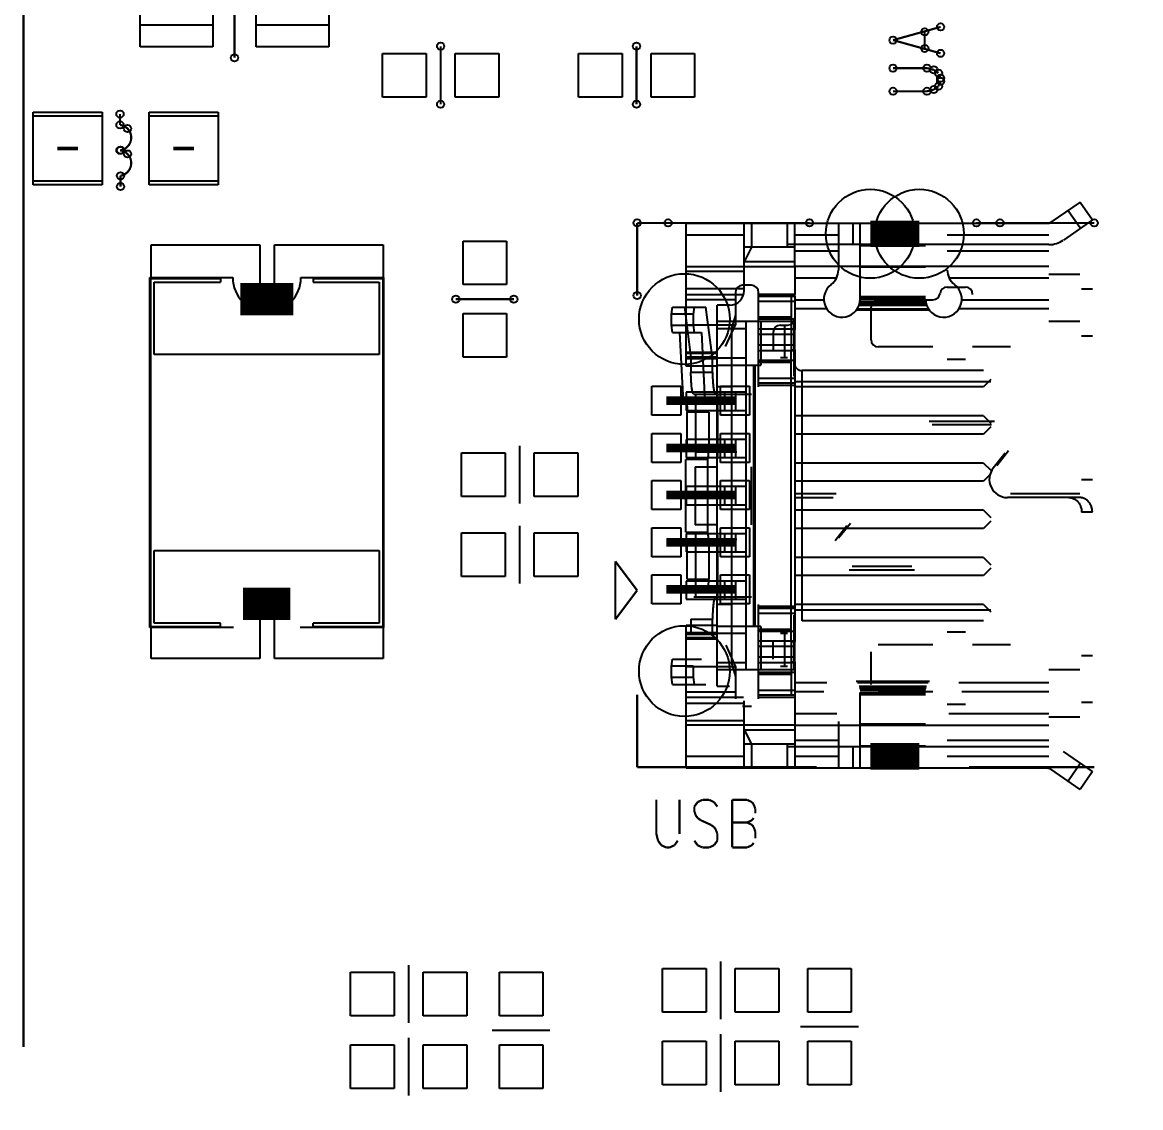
# Model space of a CAD drawing. Header units: millimetres. Extents: x 0 to 297, y 0 to 210.
# Drawn here: x 108.79 to 124.21, y 92.81 to 107.77 of the extents above; entities that cross this region are included whole.
import ezdxf

# ---------------------------------------------------------------- set-up
doc = ezdxf.new("R2010")
doc.units = ezdxf.units.MM
doc.header["$LTSCALE"] = 16.335
doc.layers.get('0').update_dxf_attribs({"linetype": 'CONTINUOUS'})
doc.layers.add('1', color=7, linetype='CONTINUOUS')
doc.styles.get("Standard").update_dxf_attribs({"font": 'txt', "width": 0.8})
doc.dimstyles.new('DIMSTYLE_3', dxfattribs={"dimtxt": 4, "dimasz": 4.8, "dimexe": 3, "dimexo": 1.6, "dimgap": 2, "dimtad": 0, "dimtih": 1, "dimtoh": 1, "dimdsep": 46, "dimtxsty": 'Standard', "dimblk": '_FILLED', "dimblk1": '_FILLED', "dimblk2": '_FILLED', "dimcen": 0.09, "dimadec": 0, "dimazin": 0, "dimtp": 0.3, "dimtm": 0.3, "dimtfac": 1, "dimtofl": 0, "dimtmove": 0, "dimatfit": 3, "dimldrblk": '_FILLED', "dimfxl": 1, "dimtolj": 1, "dimarcsym": 0})

# ---------------------------------------------------------------- blocks, each defined once
blk = doc.blocks.new('_FILLED')
at = {"color": 0, "linetype": 'ByBlock'}
blk.add_solid([(0, 0), (-1, 0.1667), (-1, -0.1667)], dxfattribs=at)
blk = doc.blocks.new('*D3')
at = {"color": 2, "linetype": 'Continuous'}
for p, q in [((121.909, 140.789), (145.934, 140.789)), ((142.934, 140.789), (142.934, 107.289)), ((142.934, 65.789), (142.934, 99.289)), ((121.909, 65.789), (145.934, 65.789))]:
    blk.add_line(p, q, dxfattribs=at)
at = {"color": 2, "linetype": 'Continuous', "xscale": 4.8, "yscale": 4.8, "zscale": 4.8}
for p, rotation in [((142.934, 140.789), 90), ((142.934, 65.789), 270)]:
    blk.add_blockref('_FILLED', p, dxfattribs=dict(at, rotation=rotation))
at = {"color": 2, "linetype": 'Continuous', "insert": (142.934, 105.289), "char_height": 4, "width": 6.4, "attachment_point": 2, "line_spacing_factor": 0.9}
blk.add_mtext('75', dxfattribs=at)
blk = doc.blocks.new('*D4')
at = {"color": 2, "linetype": 'Continuous'}
for p, q in [((119.409, 136.289), (134.382, 136.289)), ((131.382, 136.289), (131.382, 107.288)), ((131.382, 70.288), (131.382, 99.288)), ((119.409, 70.288), (134.382, 70.288))]:
    blk.add_line(p, q, dxfattribs=at)
at = {"color": 2, "linetype": 'Continuous', "xscale": 4.8, "yscale": 4.8, "zscale": 4.8}
for p, rotation in [((131.382, 136.289), 90), ((131.382, 70.288), 270)]:
    blk.add_blockref('_FILLED', p, dxfattribs=dict(at, rotation=rotation))
at = {"color": 2, "linetype": 'Continuous', "insert": (131.382, 105.288), "char_height": 4, "width": 6.4, "attachment_point": 2, "line_spacing_factor": 0.9}
blk.add_mtext('66', dxfattribs=at)

msp = doc.modelspace()

# ---------------------------------------------------------------- linework, layer by layer
at = {"color": 6, "linetype": 'Continuous'}
for p, q in [((123.371, 105.29), (122.97, 105.012)), ((123.371, 105.29), (123.541, 105.044)), ((123.206, 105.176), (123.377, 104.93)), ((122.952, 104.994), (117.941, 104.994)), ((117.941, 103.031), (117.941, 104.994)), ((118.741, 104.069), (118.741, 104.994)), ((118.841, 104.994), (118.841, 104.669)), ((119.341, 104.669), (119.341, 104.994)), ((119.441, 104.404), (119.441, 104.994)), ((120.041, 104.994), (120.041, 104.354)), ((120.241, 104.994), (120.241, 104.704)), ((120.341, 103.954), (120.341, 104.994)), ((120.541, 104.994), (120.541, 104.694)), ((121.041, 104.694), (121.041, 104.994)), ((123.541, 105.044), (123.141, 104.766)), ((118.741, 104.833), (117.941, 104.833)), ((120.041, 104.833), (119.441, 104.833)), ((122.941, 104.833), (121.541, 104.833)), ((119.441, 104.669), (118.741, 104.669)), ((118.841, 104.669), (118.741, 104.469)), ((122.941, 104.704), (119.341, 104.704)), ((120.341, 104.694), (121.241, 104.694)), ((119.441, 104.618), (120.041, 104.618)), ((121.541, 104.618), (122.941, 104.618)), ((117.941, 104.404), (119.441, 104.404)), ((119.441, 104.469), (118.741, 104.469)), ((121.241, 104.394), (120.341, 104.394)), ((117.941, 104.338), (118.741, 104.338)), ((119.441, 104.247), (120.018, 104.247)), ((121.565, 104.247), (122.941, 104.247)), ((123.368, 104.294), (122.941, 104.294)), ((117.941, 104.101), (118.741, 104.101)), ((118.621, 104.044), (118.621, 103.599)), ((118.841, 104.144), (118.721, 104.144)), ((118.941, 102.744), (118.941, 104.044)), ((121.541, 104.119), (121.791, 104.119)), ((123.393, 104.094), (123.542, 104.094)), ((117.941, 104.019), (118.735, 104.019)), ((118.621, 103.943), (117.941, 103.943)), ((119.441, 103.922), (118.941, 103.922)), ((119.391, 103.994), (119.391, 103.533)), ((119.441, 103.994), (119.441, 104.019)), ((119.441, 103.944), (119.842, 103.944)), ((121.249, 103.892), (120.334, 103.892)), ((121.247, 103.9), (120.336, 103.9)), ((120.34, 103.923), (121.243, 103.923)), ((121.241, 103.983), (120.341, 103.983)), ((120.341, 103.961), (121.241, 103.961)), ((121.241, 103.954), (120.341, 103.954)), ((120.591, 103.944), (121.343, 103.944)), ((121.741, 103.944), (122.941, 103.944)), ((117.741, 103.744), (117.755, 103.844)), ((118.039, 103.744), (117.741, 103.744)), ((117.741, 103.594), (117.741, 103.744)), ((117.755, 103.844), (118.215, 103.844)), ((117.918, 103.844), (118.009, 103.144)), ((118.052, 103.844), (118.039, 103.744)), ((118.039, 103.744), (118.039, 103.594)), ((118.306, 103.144), (118.215, 103.844)), ((118.541, 103.869), (118.371, 103.869)), ((118.371, 98.619), (118.371, 103.869)), ((118.621, 103.733), (118.571, 103.566)), ((119.882, 103.817), (119.441, 103.817)), ((121.295, 103.799), (120.288, 103.799)), ((120.304, 103.821), (121.279, 103.821)), ((120.327, 103.87), (121.256, 103.87)), ((120.491, 103.394), (120.491, 103.844)), ((122.941, 103.817), (121.701, 103.817)), ((117.741, 103.594), (118.039, 103.594)), ((117.755, 103.494), (117.741, 103.594)), ((117.941, 103.599), (118.621, 103.599)), ((118.039, 103.594), (118.052, 103.494)), ((119.428, 103.644), (118.371, 103.644)), ((118.487, 103.299), (118.621, 103.599)), ((118.771, 98.844), (118.771, 103.644)), ((118.941, 103.707), (119.391, 103.707)), ((118.941, 103.68), (119.441, 103.68)), ((118.971, 103.644), (118.971, 103.044)), ((119.241, 103.594), (119.341, 103.594)), ((119.301, 103.144), (119.301, 103.594)), ((119.431, 102.89), (119.431, 103.644)), ((123.368, 103.644), (122.941, 103.644)), ((117.755, 103.494), (118.152, 103.494)), ((117.905, 102.544), (117.855, 103.494)), ((118.152, 103.494), (118.202, 102.544)), ((118.771, 103.544), (118.371, 103.544)), ((118.571, 98.923), (118.571, 103.566)), ((118.941, 103.544), (119.441, 103.544)), ((119.441, 103.465), (118.941, 103.465)), ((119.141, 103.494), (119.141, 103.244)), ((119.441, 103.254), (119.441, 103.533)), ((123.541, 103.444), (123.393, 103.444)), ((118.941, 103.322), (119.441, 103.322)), ((121.343, 103.294), (120.591, 103.294)), ((122.411, 103.294), (121.891, 103.294)), ((118.371, 103.219), (117.941, 103.219)), ((118.371, 103.203), (117.941, 103.203)), ((118.371, 103.153), (117.941, 103.153)), ((118.371, 103.132), (117.941, 103.132)), ((118.009, 103.144), (118.306, 103.144)), ((118.009, 103.144), (118.009, 102.944)), ((118.306, 102.944), (118.306, 103.144)), ((118.371, 103.144), (118.771, 103.144)), ((118.941, 103.244), (119.441, 103.244)), ((119.441, 103.107), (118.941, 103.107)), ((119.341, 103.144), (119.241, 103.144)), ((119.391, 99.233), (119.391, 103.254)), ((121.791, 103.119), (121.541, 103.119)), ((118.371, 103.031), (117.941, 103.031)), ((118.371, 103.044), (118.971, 103.044)), ((118.871, 103.044), (118.871, 99.444)), ((118.891, 103.044), (118.891, 99.444)), ((119.391, 103.08), (118.941, 103.08)), ((122.041, 102.969), (119.541, 102.969)), ((119.541, 99.519), (119.541, 102.969)), ((118.306, 102.944), (118.009, 102.944)), ((118.941, 102.865), (119.441, 102.865)), ((119.441, 102.819), (122.141, 102.819)), ((122.141, 102.844), (122.041, 102.744)), ((118.771, 102.669), (117.941, 102.669)), ((117.941, 102.669), (117.941, 102.419)), ((118.571, 102.744), (118.371, 102.744)), ((118.471, 102.669), (118.471, 102.419)), ((118.621, 102.669), (118.621, 102.419)), ((119.441, 102.794), (119.441, 102.769)), ((122.041, 102.744), (119.441, 102.744)), ((118.235, 102.544), (117.905, 102.544)), ((118.048, 102.644), (118.841, 102.644)), ((118.072, 102.644), (118.072, 101.753)), ((118.372, 101.746), (118.372, 102.644)), ((118.376, 102.644), (118.376, 101.786)), ((117.941, 102.419), (118.771, 102.419)), ((118.254, 102.394), (117.957, 102.394)), ((117.957, 101.894), (117.957, 102.394)), ((118.254, 102.394), (118.254, 101.894)), ((122.041, 102.344), (119.441, 102.344)), ((122.041, 102.344), (122.141, 102.244)), ((122.191, 102.269), (121.291, 102.269)), ((122.151, 102.219), (121.331, 102.219)), ((122.141, 102.194), (122.041, 102.094)), ((122.041, 102.094), (119.441, 102.094)), ((118.771, 102.019), (117.941, 102.019)), ((117.941, 102.019), (117.941, 101.769)), ((117.957, 101.894), (118.254, 101.894)), ((118.471, 102.019), (118.471, 101.769)), ((118.621, 102.019), (118.621, 101.769)), ((118.235, 101.744), (117.937, 101.744)), ((117.937, 100.744), (117.937, 101.744)), ((117.941, 101.769), (118.771, 101.769)), ((118.641, 101.844), (118.072, 101.844)), ((118.235, 101.744), (118.235, 100.744)), ((122.339, 101.829), (122.176, 101.624)), ((122.387, 101.863), (122.224, 101.658)), ((118.068, 101.644), (118.368, 101.644)), ((118.068, 101.644), (118.068, 100.844)), ((118.368, 100.844), (118.368, 101.644)), ((118.841, 100.844), (118.841, 101.644)), ((122.041, 101.694), (119.441, 101.694)), ((122.041, 101.694), (122.141, 101.594)), ((122.041, 101.444), (119.441, 101.444)), ((122.141, 101.544), (122.041, 101.444)), ((123.393, 101.469), (123.541, 101.469)), ((118.771, 101.369), (117.941, 101.369)), ((117.941, 101.369), (117.941, 101.119)), ((118.471, 101.369), (118.471, 101.119)), ((118.621, 101.369), (118.621, 101.119)), ((120.011, 101.269), (119.441, 101.269)), ((123.368, 101.269), (122.411, 101.269)), ((117.941, 101.119), (118.771, 101.119)), ((119.441, 101.219), (119.971, 101.219)), ((123.368, 101.219), (122.371, 101.219)), ((122.041, 101.044), (119.441, 101.044)), ((122.041, 101.044), (122.141, 100.944)), ((123.541, 101.019), (123.393, 101.019)), ((118.368, 100.844), (118.068, 100.844)), ((120.159, 100.829), (119.996, 100.624)), ((120.207, 100.863), (120.044, 100.658)), ((122.141, 100.894), (122.041, 100.794)), ((117.937, 100.744), (118.235, 100.744)), ((118.771, 100.719), (117.941, 100.719)), ((117.941, 100.719), (117.941, 100.469)), ((118.072, 100.734), (118.072, 99.844)), ((118.072, 100.644), (118.641, 100.644)), ((118.376, 100.701), (118.376, 99.844)), ((118.471, 100.719), (118.471, 100.469)), ((118.621, 100.719), (118.621, 100.469)), ((122.041, 100.794), (119.441, 100.794)), ((118.254, 100.594), (117.957, 100.594)), ((117.957, 100.094), (117.957, 100.594)), ((118.254, 100.594), (118.254, 100.094)), ((117.941, 100.469), (118.771, 100.469)), ((122.041, 100.394), (119.441, 100.394)), ((122.041, 100.394), (122.141, 100.294)), ((121.091, 100.219), (120.191, 100.219)), ((121.051, 100.269), (120.231, 100.269)), ((122.141, 100.244), (122.041, 100.144)), ((118.771, 100.069), (117.941, 100.069)), ((117.941, 100.069), (117.941, 99.819)), ((117.957, 100.094), (118.254, 100.094)), ((118.471, 100.069), (118.471, 99.819)), ((118.621, 100.069), (118.621, 99.819)), ((122.041, 100.144), (119.441, 100.144)), ((117.905, 99.944), (118.235, 99.944)), ((117.941, 99.819), (118.771, 99.819)), ((118.841, 99.844), (118.048, 99.844)), ((118.571, 99.744), (118.371, 99.744)), ((118.941, 98.444), (118.941, 99.744)), ((122.041, 99.744), (119.441, 99.744)), ((119.441, 99.719), (119.441, 99.694)), ((122.041, 99.744), (122.141, 99.644)), ((119.441, 99.622), (118.941, 99.622)), ((119.431, 98.844), (119.431, 99.597)), ((122.141, 99.669), (119.441, 99.669)), ((118.371, 99.456), (117.941, 99.456)), ((117.941, 97.494), (117.941, 99.456)), ((118.009, 99.544), (118.306, 99.544)), ((118.009, 99.544), (118.009, 99.344)), ((118.306, 99.344), (118.306, 99.544)), ((118.971, 99.444), (118.371, 99.444)), ((118.971, 99.444), (118.971, 98.844)), ((122.041, 99.519), (119.541, 99.519)), ((118.371, 99.355), (117.941, 99.355)), ((118.371, 99.334), (117.941, 99.334)), ((118.371, 99.284), (117.941, 99.284)), ((118.371, 99.269), (117.941, 99.269)), ((118.306, 99.344), (118.009, 99.344)), ((118.771, 99.344), (118.371, 99.344)), ((118.941, 99.407), (119.391, 99.407)), ((118.941, 99.38), (119.441, 99.38)), ((119.341, 99.344), (119.241, 99.344)), ((119.301, 98.894), (119.301, 99.344)), ((121.541, 99.369), (121.791, 99.369)), ((118.49, 99.187), (118.621, 98.888)), ((118.941, 99.244), (119.441, 99.244)), ((119.441, 99.165), (118.941, 99.165)), ((119.141, 98.994), (119.141, 99.244)), ((119.441, 98.954), (119.441, 99.233)), ((120.591, 99.194), (121.343, 99.194)), ((121.891, 99.194), (122.411, 99.194)), ((117.741, 98.894), (117.755, 98.994)), ((117.755, 98.994), (118.152, 98.994)), ((118.941, 99.022), (119.441, 99.022)), ((119.391, 98.954), (119.391, 98.494)), ((120.491, 98.644), (120.491, 99.094)), ((123.393, 99.044), (123.541, 99.044)), ((118.039, 98.894), (117.741, 98.894)), ((117.741, 98.744), (117.741, 98.894)), ((118.621, 98.888), (117.941, 98.888)), ((118.039, 98.894), (118.039, 98.744)), ((118.371, 98.944), (118.771, 98.944)), ((119.428, 98.844), (118.371, 98.844)), ((118.571, 98.923), (118.621, 98.754)), ((118.621, 98.888), (118.621, 98.444)), ((118.941, 98.944), (119.441, 98.944)), ((119.441, 98.807), (118.941, 98.807)), ((119.241, 98.894), (119.341, 98.894)), ((123.368, 98.844), (122.941, 98.844)), ((117.741, 98.744), (118.039, 98.744)), ((117.755, 98.644), (117.741, 98.744)), ((117.755, 98.644), (118.215, 98.644)), ((118.039, 98.744), (118.052, 98.644)), ((119.391, 98.78), (118.941, 98.78)), ((119.441, 98.67), (119.882, 98.67)), ((120.288, 98.688), (121.295, 98.688)), ((121.279, 98.666), (120.304, 98.666)), ((121.701, 98.67), (122.941, 98.67)), ((117.941, 98.544), (118.621, 98.544)), ((118.371, 98.619), (118.541, 98.619)), ((118.941, 98.565), (119.441, 98.565)), ((119.842, 98.544), (119.441, 98.544)), ((119.441, 98.494), (119.441, 98.469)), ((121.256, 98.617), (120.327, 98.617)), ((120.334, 98.595), (121.249, 98.595)), ((120.336, 98.587), (121.247, 98.587)), ((121.243, 98.564), (120.34, 98.564)), ((121.241, 98.534), (120.341, 98.534)), ((120.341, 97.494), (120.341, 98.534)), ((121.241, 98.526), (120.341, 98.526)), ((120.341, 98.504), (121.241, 98.504)), ((121.343, 98.544), (120.591, 98.544)), ((122.941, 98.544), (121.741, 98.544)), ((117.941, 98.469), (118.735, 98.469)), ((117.941, 98.386), (118.741, 98.386)), ((118.721, 98.344), (118.841, 98.344)), ((118.741, 97.494), (118.741, 98.419)), ((121.791, 98.369), (121.541, 98.369)), ((123.542, 98.394), (123.393, 98.394)), ((120.018, 98.24), (119.441, 98.24)), ((122.941, 98.24), (121.565, 98.24)), ((123.368, 98.194), (122.941, 98.194)), ((117.941, 98.149), (118.741, 98.149)), ((119.441, 98.084), (117.941, 98.084)), ((119.441, 98.084), (119.441, 97.494)), ((120.041, 98.134), (120.041, 97.494)), ((121.241, 98.094), (120.341, 98.094)), ((118.741, 98.019), (119.441, 98.019)), ((118.741, 98.019), (118.841, 97.819)), ((120.041, 97.869), (119.441, 97.869)), ((122.941, 97.869), (121.541, 97.869)), ((119.441, 97.819), (118.741, 97.819)), ((118.841, 97.819), (118.841, 97.494)), ((119.341, 97.494), (119.341, 97.819)), ((122.941, 97.784), (119.341, 97.784)), ((120.241, 97.784), (120.241, 97.494)), ((121.241, 97.794), (120.341, 97.794)), ((120.541, 97.794), (120.541, 97.494)), ((121.041, 97.494), (121.041, 97.794)), ((123.541, 97.444), (123.141, 97.721)), ((117.941, 97.654), (118.741, 97.654)), ((119.441, 97.654), (120.041, 97.654)), ((121.541, 97.654), (122.941, 97.654)), ((117.941, 97.494), (122.926, 97.494)), ((122.941, 97.484), (122.926, 97.484)), ((123.371, 97.197), (122.97, 97.475)), ((123.377, 97.557), (123.206, 97.311)), ((123.541, 97.444), (123.371, 97.197))]:
    msp.add_line(p, q, dxfattribs=at)
at = {"color": 7, "linetype": 'Continuous'}
for p, q in [((122.941, 104.404), (119.441, 104.404)), ((119.441, 104.404), (119.441, 104.019)), ((119.441, 104.019), (118.941, 104.019)), ((118.941, 103.994), (119.441, 103.994)), ((119.441, 103.994), (119.441, 103.533)), ((119.431, 103.644), (119.441, 103.644)), ((119.441, 103.533), (119.391, 103.533)), ((119.391, 103.533), (119.391, 103.254)), ((119.391, 103.254), (119.441, 103.254)), ((119.441, 103.254), (119.441, 102.794)), ((119.441, 102.794), (118.941, 102.794)), ((118.941, 102.769), (119.441, 102.769)), ((119.441, 102.769), (119.441, 99.719)), ((119.441, 99.719), (118.941, 99.719)), ((118.941, 99.694), (119.441, 99.694)), ((119.441, 99.694), (119.441, 99.233)), ((119.441, 99.233), (119.391, 99.233)), ((119.391, 99.233), (119.391, 98.954)), ((119.391, 98.954), (119.441, 98.954)), ((119.441, 98.954), (119.441, 98.494)), ((119.441, 98.844), (119.431, 98.844)), ((119.441, 98.494), (118.941, 98.494)), ((118.941, 98.469), (119.441, 98.469)), ((119.441, 98.469), (119.441, 98.084)), ((119.441, 98.084), (122.941, 98.084))]:
    msp.add_line(p, q, dxfattribs=at)
at = {"color": 6, "linetype": 'Continuous'}
for centre, radius, start, end in [((122.941, 105.054), 0.05, 282.5225, 304.7248), ((122.941, 105.054), 0.35, 270, 304.7248), ((119.791, 104.354), 0.25, 306.8699, 360), ((121.791, 104.354), 0.25, 180, 233.1301), ((118.541, 104.069), 0.2, 270, 360), ((118.721, 104.044), 0.1, 90, 180), ((118.841, 104.044), 0.1, 0, 90), ((120.091, 103.954), 0.25, 126.8699, 360), ((121.491, 103.954), 0.25, 180, 53.1301), ((121.343, 104.044), 0.1, 270, 352.8192), ((121.541, 104.019), 0.1, 90, 172.8192), ((121.791, 104.019), 0.1, 0, 90), ((120.591, 103.844), 0.1, 90, 180), ((119.241, 103.494), 0.1, 90, 180), ((119.341, 103.694), 0.1, 270, 360), ((120.591, 103.394), 0.1, 180, 270), ((122.371, 101.469), 0.25, 141.4248, 270), ((122.941, 97.434), 0.05, 55.2752, 90)]:
    msp.add_arc(centre, radius, start, end, dxfattribs=at)
for points, knots in [([(119.541, 102.964), (119.529, 102.964), (119.51, 102.968), (119.486, 102.979), (119.47, 102.992), (119.457, 103.008), (119.448, 103.025), (119.443, 103.043), (119.441, 103.055), (119.441, 103.061)], [0, 0, 0, 0, 0.242558, 0.372509, 0.504333, 0.635334, 0.763052, 0.884978, 1, 1, 1, 1]), ([(118.048, 102.644), (118.043, 102.644), (118.034, 102.661), (118.027, 102.689), (118.019, 102.737), (118.014, 102.796), (118.01, 102.867), (118.009, 102.917), (118.009, 102.944)], [0, 0, 0, 0, 0.050003, 0.151499, 0.30777, 0.509028, 0.738935, 1, 1, 1, 1]), ([(118.306, 102.944), (118.306, 102.917), (118.307, 102.866), (118.311, 102.795), (118.317, 102.736), (118.325, 102.688), (118.332, 102.661), (118.341, 102.644), (118.346, 102.644)], [0, 0, 0, 0, 0.261876, 0.492908, 0.694091, 0.849845, 0.950357, 1, 1, 1, 1]), ([(117.937, 102.544), (117.94, 102.544), (117.944, 102.535), (117.948, 102.521), (117.952, 102.497), (117.955, 102.467), (117.956, 102.432), (117.957, 102.407), (117.957, 102.394)], [0, 0, 0, 0, 0.051038, 0.153964, 0.310794, 0.511317, 0.739941, 1, 1, 1, 1]), ([(118.235, 101.744), (118.237, 101.744), (118.242, 101.753), (118.245, 101.766), (118.249, 101.79), (118.252, 101.82), (118.254, 101.855), (118.254, 101.88), (118.254, 101.894)], [0, 0, 0, 0, 0.051038, 0.153964, 0.310794, 0.511317, 0.739941, 1, 1, 1, 1]), ([(123.219, 101.219), (123.235, 101.219), (123.266, 101.213), (123.309, 101.192), (123.345, 101.16), (123.372, 101.119), (123.389, 101.071), (123.393, 101.036), (123.393, 101.019)], [0, 0, 0, 0, 0.16298, 0.319121, 0.480979, 0.6479, 0.817267, 1, 1, 1, 1]), ([(123.541, 101.019), (123.541, 101.037), (123.537, 101.072), (123.519, 101.12), (123.492, 101.162), (123.457, 101.193), (123.415, 101.214), (123.384, 101.219), (123.368, 101.219)], [0, 0, 0, 0, 0.185105, 0.359948, 0.524906, 0.684433, 0.835273, 1, 1, 1, 1]), ([(118.254, 100.594), (118.254, 100.607), (118.254, 100.632), (118.252, 100.668), (118.249, 100.698), (118.245, 100.721), (118.242, 100.735), (118.237, 100.744), (118.235, 100.744)], [0, 0, 0, 0, 0.265416, 0.497106, 0.697116, 0.851198, 0.950658, 1, 1, 1, 1]), ([(118.235, 99.944), (118.237, 99.944), (118.242, 99.953), (118.245, 99.966), (118.249, 99.99), (118.252, 100.02), (118.254, 100.055), (118.254, 100.08), (118.254, 100.094)], [0, 0, 0, 0, 0.051038, 0.153964, 0.310794, 0.511317, 0.739941, 1, 1, 1, 1]), ([(118.346, 99.844), (118.341, 99.844), (118.331, 99.826), (118.324, 99.798), (118.317, 99.75), (118.311, 99.691), (118.307, 99.62), (118.306, 99.57), (118.306, 99.544)], [0, 0, 0, 0, 0.050003, 0.151499, 0.30777, 0.509028, 0.738935, 1, 1, 1, 1])]:
    msp.add_open_spline(points, degree=3, knots=knots, dxfattribs=at)
at = {"layer": '1', "color": 7, "linetype": 'Continuous'}
for p, q in [((110.418, 107.428), (110.418, 108.728)), ((111.418, 108.728), (111.418, 107.428)), ((112.018, 107.428), (112.018, 108.728)), ((113.018, 108.728), (113.018, 107.428)), ((111.418, 107.728), (110.418, 107.728)), ((113.018, 107.728), (112.018, 107.728)), ((111.418, 107.428), (110.418, 107.428)), ((113.018, 107.428), (112.018, 107.428)), ((113.759, 107.338), (114.359, 107.338)), ((113.759, 106.738), (113.759, 107.338)), ((114.359, 107.338), (114.359, 106.738)), ((114.759, 107.338), (115.359, 107.338)), ((114.759, 106.738), (114.759, 107.338)), ((115.359, 107.338), (115.359, 106.738)), ((116.459, 107.338), (117.059, 107.338)), ((116.459, 106.738), (116.459, 107.338)), ((117.059, 107.338), (117.059, 106.738)), ((117.459, 107.338), (118.059, 107.338)), ((117.459, 106.738), (117.459, 107.338)), ((118.059, 107.338), (118.059, 106.738)), ((114.359, 106.738), (113.759, 106.738)), ((115.359, 106.738), (114.759, 106.738)), ((117.059, 106.738), (116.459, 106.738)), ((118.059, 106.738), (117.459, 106.738)), ((108.943, 106.528), (109.893, 106.528)), ((108.943, 105.528), (108.943, 106.528)), ((109.893, 106.528), (109.893, 105.528)), ((110.543, 106.528), (111.493, 106.528)), ((110.543, 105.528), (110.543, 106.528)), ((111.493, 106.528), (111.493, 105.528)), ((108.943, 106.478), (109.893, 106.478)), ((110.543, 106.478), (111.493, 106.478)), ((109.893, 105.578), (108.943, 105.578)), ((111.493, 105.578), (110.543, 105.578)), ((109.893, 105.528), (108.943, 105.528)), ((111.493, 105.528), (110.543, 105.528)), ((110.568, 104.703), (112.068, 104.703)), ((110.568, 104.249), (110.568, 104.703)), ((112.068, 104.703), (112.068, 103.779)), ((112.268, 104.703), (113.768, 104.703)), ((112.268, 103.779), (112.268, 104.703)), ((113.768, 104.703), (113.768, 104.249)), ((114.868, 104.753), (115.468, 104.753)), ((114.868, 104.153), (114.868, 104.753)), ((115.468, 104.753), (115.468, 104.153)), ((110.553, 104.249), (111.693, 104.249)), ((110.553, 99.429), (110.553, 104.249)), ((110.563, 99.439), (110.563, 104.239)), ((110.563, 104.239), (111.523, 104.239)), ((110.613, 104.189), (111.523, 104.189)), ((110.613, 103.189), (110.613, 104.189)), ((111.403, 104.249), (111.403, 104.239)), ((111.523, 104.249), (111.523, 104.189)), ((112.633, 104.249), (113.773, 104.249)), ((112.803, 104.249), (112.803, 104.189)), ((112.803, 104.239), (113.763, 104.239)), ((112.803, 104.189), (113.713, 104.189)), ((112.923, 104.239), (112.923, 104.249)), ((113.713, 104.189), (113.713, 103.189)), ((113.763, 104.239), (113.763, 99.439)), ((113.773, 104.249), (113.773, 99.429)), ((115.468, 104.153), (114.868, 104.153)), ((114.868, 103.753), (115.468, 103.753)), ((114.868, 103.153), (114.868, 103.753)), ((115.468, 103.753), (115.468, 103.153)), ((113.713, 103.189), (110.613, 103.189)), ((115.468, 103.153), (114.868, 103.153)), ((117.468, 102.753), (117.868, 102.753)), ((117.468, 102.353), (117.468, 102.753)), ((117.868, 102.753), (117.868, 102.353)), ((118.418, 102.753), (118.818, 102.753)), ((118.418, 102.353), (118.418, 102.753)), ((118.818, 102.753), (118.818, 102.353)), ((117.868, 102.353), (117.468, 102.353)), ((118.818, 102.353), (118.418, 102.353)), ((117.468, 102.103), (117.868, 102.103)), ((117.468, 101.703), (117.468, 102.103)), ((117.868, 102.103), (117.868, 101.703)), ((118.418, 102.103), (118.818, 102.103)), ((118.418, 101.703), (118.418, 102.103)), ((118.818, 102.103), (118.818, 101.703)), ((114.848, 101.833), (115.448, 101.833)), ((114.848, 101.233), (114.848, 101.833)), ((115.448, 101.833), (115.448, 101.233)), ((115.848, 101.833), (116.448, 101.833)), ((115.848, 101.233), (115.848, 101.833)), ((116.448, 101.833), (116.448, 101.233)), ((117.868, 101.703), (117.468, 101.703)), ((118.818, 101.703), (118.418, 101.703)), ((117.468, 101.453), (117.868, 101.453)), ((117.468, 101.053), (117.468, 101.453)), ((117.868, 101.453), (117.868, 101.053)), ((118.418, 101.453), (118.818, 101.453)), ((118.418, 101.053), (118.418, 101.453)), ((118.818, 101.453), (118.818, 101.053)), ((115.448, 101.233), (114.848, 101.233)), ((116.448, 101.233), (115.848, 101.233)), ((117.868, 101.053), (117.468, 101.053)), ((118.818, 101.053), (118.418, 101.053)), ((117.468, 100.803), (117.868, 100.803)), ((117.468, 100.403), (117.468, 100.803)), ((117.868, 100.803), (117.868, 100.403)), ((118.418, 100.803), (118.818, 100.803)), ((118.418, 100.403), (118.418, 100.803)), ((118.818, 100.803), (118.818, 100.403)), ((114.848, 100.733), (115.448, 100.733)), ((114.848, 100.133), (114.848, 100.733)), ((115.448, 100.733), (115.448, 100.133)), ((115.848, 100.733), (116.448, 100.733)), ((115.848, 100.133), (115.848, 100.733)), ((116.448, 100.733), (116.448, 100.133)), ((110.613, 100.489), (113.713, 100.489)), ((110.613, 99.489), (110.613, 100.489)), ((113.713, 100.489), (113.713, 99.489)), ((117.868, 100.403), (117.468, 100.403)), ((118.818, 100.403), (118.418, 100.403)), ((115.448, 100.133), (114.848, 100.133)), ((116.448, 100.133), (115.848, 100.133)), ((117.468, 100.153), (117.868, 100.153)), ((117.468, 99.753), (117.468, 100.153)), ((117.868, 100.153), (117.868, 99.753)), ((118.418, 100.153), (118.818, 100.153)), ((118.418, 99.753), (118.418, 100.153)), ((118.818, 100.153), (118.818, 99.753)), ((112.068, 99.879), (112.068, 99.003)), ((112.268, 99.003), (112.268, 99.876)), ((117.868, 99.753), (117.468, 99.753)), ((118.818, 99.753), (118.418, 99.753)), ((111.703, 99.429), (110.553, 99.429)), ((111.523, 99.439), (110.563, 99.439)), ((110.568, 99.003), (110.568, 99.429)), ((111.523, 99.489), (110.613, 99.489)), ((111.403, 99.439), (111.403, 99.429)), ((111.523, 99.429), (111.523, 99.489)), ((113.773, 99.429), (112.623, 99.429)), ((113.713, 99.489), (112.803, 99.489)), ((112.803, 99.429), (112.803, 99.489)), ((113.763, 99.439), (112.803, 99.439)), ((112.923, 99.429), (112.923, 99.439)), ((113.768, 99.429), (113.768, 99.003)), ((112.068, 99.003), (110.568, 99.003)), ((113.768, 99.003), (112.268, 99.003)), ((113.318, 94.678), (113.918, 94.678)), ((113.318, 94.078), (113.318, 94.678)), ((113.918, 94.678), (113.918, 94.078)), ((114.318, 94.678), (114.918, 94.678)), ((114.318, 94.078), (114.318, 94.678)), ((114.918, 94.678), (114.918, 94.078)), ((115.368, 94.678), (115.968, 94.678)), ((115.368, 94.078), (115.368, 94.678)), ((115.968, 94.678), (115.968, 94.078)), ((117.618, 94.728), (118.218, 94.728)), ((117.618, 94.128), (117.618, 94.728)), ((118.218, 94.728), (118.218, 94.128)), ((118.618, 94.728), (119.218, 94.728)), ((118.618, 94.128), (118.618, 94.728)), ((119.218, 94.728), (119.218, 94.128)), ((119.618, 94.728), (120.218, 94.728)), ((119.618, 94.128), (119.618, 94.728)), ((120.218, 94.728), (120.218, 94.128)), ((113.918, 94.078), (113.318, 94.078)), ((114.918, 94.078), (114.318, 94.078)), ((115.968, 94.078), (115.368, 94.078)), ((118.218, 94.128), (117.618, 94.128)), ((119.218, 94.128), (118.618, 94.128)), ((120.218, 94.128), (119.618, 94.128)), ((117.618, 93.128), (117.618, 93.728)), ((117.618, 93.728), (118.218, 93.728)), ((118.218, 93.728), (118.218, 93.128)), ((118.618, 93.728), (119.218, 93.728)), ((118.618, 93.128), (118.618, 93.728)), ((119.218, 93.728), (119.218, 93.128)), ((119.618, 93.728), (120.218, 93.728)), ((119.618, 93.128), (119.618, 93.728)), ((120.218, 93.728), (120.218, 93.128)), ((113.318, 93.678), (113.918, 93.678)), ((113.318, 93.078), (113.318, 93.678)), ((113.918, 93.678), (113.918, 93.078)), ((114.318, 93.678), (114.918, 93.678)), ((114.318, 93.078), (114.318, 93.678)), ((114.918, 93.678), (114.918, 93.078)), ((115.368, 93.078), (115.368, 93.678)), ((115.368, 93.678), (115.968, 93.678)), ((115.968, 93.678), (115.968, 93.078)), ((118.218, 93.128), (117.618, 93.128)), ((119.218, 93.128), (118.618, 93.128)), ((120.218, 93.128), (119.618, 93.128)), ((113.918, 93.078), (113.318, 93.078)), ((114.918, 93.078), (114.318, 93.078)), ((115.968, 93.078), (115.368, 93.078))]:
    msp.add_line(p, q, dxfattribs=at)
at = {"layer": '1', "color": 9, "linetype": 'Continuous', "const_width": 0.0297}
for points in [[(108.809, 128.288), (108.809, 93.649)], [(111.718, 107.278), (111.718, 108.878)], [(120.794, 107.522), (121.45, 107.704)], [(121.231, 107.408), (121.231, 107.635)], [(114.559, 107.438), (114.559, 106.638)], [(117.259, 107.438), (117.259, 106.638)], [(120.794, 107.522), (121.45, 107.34)], [(121.262, 107.136), (120.794, 107.136)], [(121.356, 107.113), (121.262, 107.136)], [(121.419, 107.068), (121.356, 107.113)], [(121.419, 106.886), (121.45, 106.954)], [(120.794, 106.817), (121.262, 106.817)], [(121.262, 106.817), (121.356, 106.84)], [(121.356, 106.84), (121.419, 106.886)], [(110.14, 106.353), (110.14, 106.503)], [(110.147, 105.503), (110.147, 105.654)], [(117.268, 105.003), (119.643, 105.003)], [(117.268, 104.003), (117.268, 105.003)], [(123.568, 105.003), (121.943, 105.003)], [(115.568, 103.953), (114.768, 103.953)], [(115.648, 101.933), (115.648, 101.133)], [(115.648, 100.833), (115.648, 100.033)], [(116.967, 100.34), (117.267, 99.94)], [(116.967, 99.54), (116.967, 100.34)], [(117.267, 99.94), (116.967, 99.54)], [(117.268, 98.503), (117.268, 97.503)], [(117.268, 97.503), (119.743, 97.503)], [(121.843, 97.503), (123.568, 97.503)], [(117.532, 97.054), (117.532, 96.585)], [(117.85, 96.585), (117.85, 97.054)], [(118.1, 97.022), (118.055, 96.96)], [(118.055, 96.96), (118.055, 96.897)], [(118.168, 97.054), (118.1, 97.022)], [(118.259, 97.054), (118.168, 97.054)], [(118.327, 97.022), (118.259, 97.054)], [(118.373, 96.96), (118.327, 97.022)], [(118.577, 97.054), (118.782, 97.054)], [(118.577, 97.054), (118.577, 96.397)], [(118.782, 97.054), (118.85, 97.022)], [(118.85, 97.022), (118.873, 96.991)], [(118.873, 96.991), (118.896, 96.929)], [(118.896, 96.929), (118.896, 96.866)], [(118.055, 96.897), (118.077, 96.835)], [(118.077, 96.835), (118.1, 96.804)], [(118.1, 96.804), (118.145, 96.772)], [(118.873, 96.804), (118.85, 96.772)], [(118.145, 96.772), (118.282, 96.71)], [(118.282, 96.71), (118.327, 96.678)], [(118.327, 96.678), (118.35, 96.647)], [(118.35, 96.647), (118.373, 96.585)], [(118.577, 96.741), (118.782, 96.741)], [(118.85, 96.772), (118.782, 96.741)], [(118.782, 96.741), (118.85, 96.71)], [(118.85, 96.71), (118.873, 96.678)], [(118.873, 96.678), (118.896, 96.616)], [(117.532, 96.585), (117.555, 96.491)], [(117.555, 96.491), (117.6, 96.428)], [(117.782, 96.428), (117.827, 96.491)], [(118.1, 96.428), (118.055, 96.491)], [(118.373, 96.491), (118.327, 96.428)], [(118.373, 96.585), (118.373, 96.491)], [(118.896, 96.616), (118.896, 96.522)], [(117.6, 96.428), (117.668, 96.397)], [(117.668, 96.397), (117.714, 96.397)], [(117.714, 96.397), (117.782, 96.428)], [(118.168, 96.397), (118.1, 96.428)], [(118.259, 96.397), (118.168, 96.397)], [(118.327, 96.428), (118.259, 96.397)], [(118.782, 96.397), (118.577, 96.397)], [(118.85, 96.428), (118.782, 96.397)], [(118.873, 96.46), (118.85, 96.428)], [(114.118, 94.778), (114.118, 93.978)], [(118.418, 94.828), (118.418, 94.028)], [(116.068, 93.878), (115.268, 93.878)], [(120.318, 93.928), (119.518, 93.928)], [(114.118, 92.978), (114.118, 93.778)], [(118.418, 93.028), (118.418, 93.828)]]:
    msp.add_lwpolyline(points, dxfattribs=at)
for points in [[(110.243, 106.303, 0.166504), (110.14, 106.353)], [(110.147, 106.004, 0.609018), (110.243, 106.303)], [(110.243, 105.953, 0.166504), (110.14, 106.003)], [(110.147, 105.654, 0.609018), (110.243, 105.953)]]:
    msp.add_lwpolyline(points, format="xyb", dxfattribs=at)
at = {"layer": '1', "color": 1, "linetype": 'Continuous'}
for points, const_width in [([(109.418, 106.053), (109.418, 106.003)], 0.282), ([(111.018, 106.053), (111.018, 106.003)], 0.282), ([(121.155, 104.853), (120.481, 104.853)], 0.364), ([(111.798, 103.953), (112.528, 103.953)], 0.446), ([(118.618, 102.553), (117.668, 102.553)], 0.119), ([(118.618, 101.903), (117.668, 101.903)], 0.119), ([(118.618, 101.253), (117.668, 101.253)], 0.119), ([(118.618, 100.603), (117.668, 100.603)], 0.119), ([(111.836, 99.753), (112.489, 99.753)], 0.446), ([(118.618, 99.953), (117.668, 99.953)], 0.119), ([(121.155, 97.653), (120.481, 97.653)], 0.364)]:
    msp.add_lwpolyline(points, dxfattribs=dict(at, const_width=const_width))
at = {"layer": '1', "color": 7, "linetype": 'Continuous'}
for centre, radius in [((121.45, 107.704), 0.05), ((121.231, 107.635), 0.05), ((114.559, 107.438), 0.05), ((117.259, 107.438), 0.05), ((120.794, 107.522), 0.05), ((121.231, 107.408), 0.05), ((111.718, 107.278), 0.05), ((121.45, 107.34), 0.05), ((120.794, 107.136), 0.05), ((121.262, 107.136), 0.05), ((121.356, 107.113), 0.05), ((121.419, 107.068), 0.05), ((121.45, 106.999), 0.05), ((121.45, 106.954), 0.05), ((120.794, 106.817), 0.05), ((121.262, 106.817), 0.05), ((121.356, 106.84), 0.05), ((121.419, 106.886), 0.05), ((114.559, 106.638), 0.05), ((117.259, 106.638), 0.05), ((110.14, 106.503), 0.05), ((110.14, 106.353), 0.05), ((110.14, 106.353), 0.05), ((110.243, 106.303), 0.05), ((110.14, 106.003), 0.05), ((110.14, 106.003), 0.05), ((110.147, 106.004), 0.05), ((110.243, 105.953), 0.05), ((110.147, 105.654), 0.05), ((110.147, 105.503), 0.05), ((120.481, 104.853), 0.613), ((121.155, 104.853), 0.613), ((117.268, 105.003), 0.05), ((117.693, 105.003), 0.05), ((119.643, 105.003), 0.05), ((121.943, 105.003), 0.05), ((122.268, 105.003), 0.05), ((123.568, 105.003), 0.05), ((117.918, 103.678), 0.625), ((117.268, 104.003), 0.05), ((114.768, 103.953), 0.05), ((115.568, 103.953), 0.05), ((117.918, 98.828), 0.625)]:
    msp.add_circle(centre, radius, dxfattribs=at)
msp.add_arc((112.163, 104.249), 0.47, 180, 360, dxfattribs=at)

# ---------------------------------------------------------------- dimensions: what is measured, and where the dimension line sits
at = {"color": 2, "linetype": 'Continuous'}
for base, p1, p2, picture, middle in [((142.934, 65.789), (120.309, 140.789), (120.309, 65.789), '*D3', (143.034, 103.289)), ((131.382, 70.288), (117.809, 136.289), (117.809, 70.288), '*D4', (131.382, 103.288))]:
    dim = msp.add_linear_dim(base=base, p1=p1, p2=p2, angle=270, dimstyle='DIMSTYLE_3', dxfattribs=at)
    dim.commit()
    dim.dimension.update_dxf_attribs({"geometry": picture, "text_midpoint": middle, "dimtype": 160})

doc.saveas('drawing.dxf')
